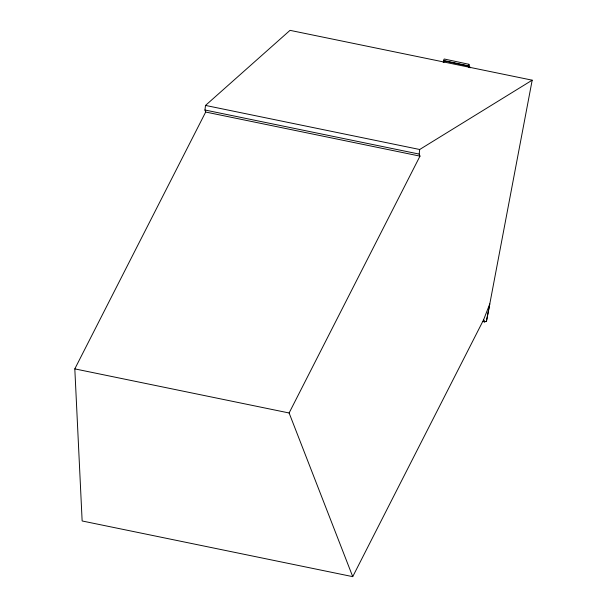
<?xml version="1.0" encoding="UTF-8"?>
<svg xmlns="http://www.w3.org/2000/svg" width="607" height="607" viewBox="0 0 607 607"><rect width="100%" height="100%" fill="white"/><g stroke="black" fill="none" stroke-linecap="round" stroke-linejoin="round"><path stroke-width="0.91" d="M532.187 80.177L290.025 30.35L205.507 105.428L204.946 110.004L205.682 112.037L74.813 368.881L82.142 520.973L352.728 576.65L289.114 412.98L419.983 156.128L419.187 154.087L419.687 149.497L532.187 80.177L486.48 321.353L484.394 321.847L482.482 321.452M484.333 321.831L483.597 319.798L484.394 321.847L486.366 321.323L489.788 303.91L483.597 319.798L352.728 576.65M444.066 62.233L443.459 60.465L444.203 59L468.908 64.296L470.122 67.847M443.201 62.544L444.043 60.89L467.792 65.988M468.763 67.536L468.156 65.761L468.908 64.296M205.507 105.428L419.687 149.497M204.946 110.004L419.187 154.087M205.682 112.037L419.983 156.128M74.813 368.881L289.114 412.98M443.459 60.465L468.156 65.761"/></g></svg>
